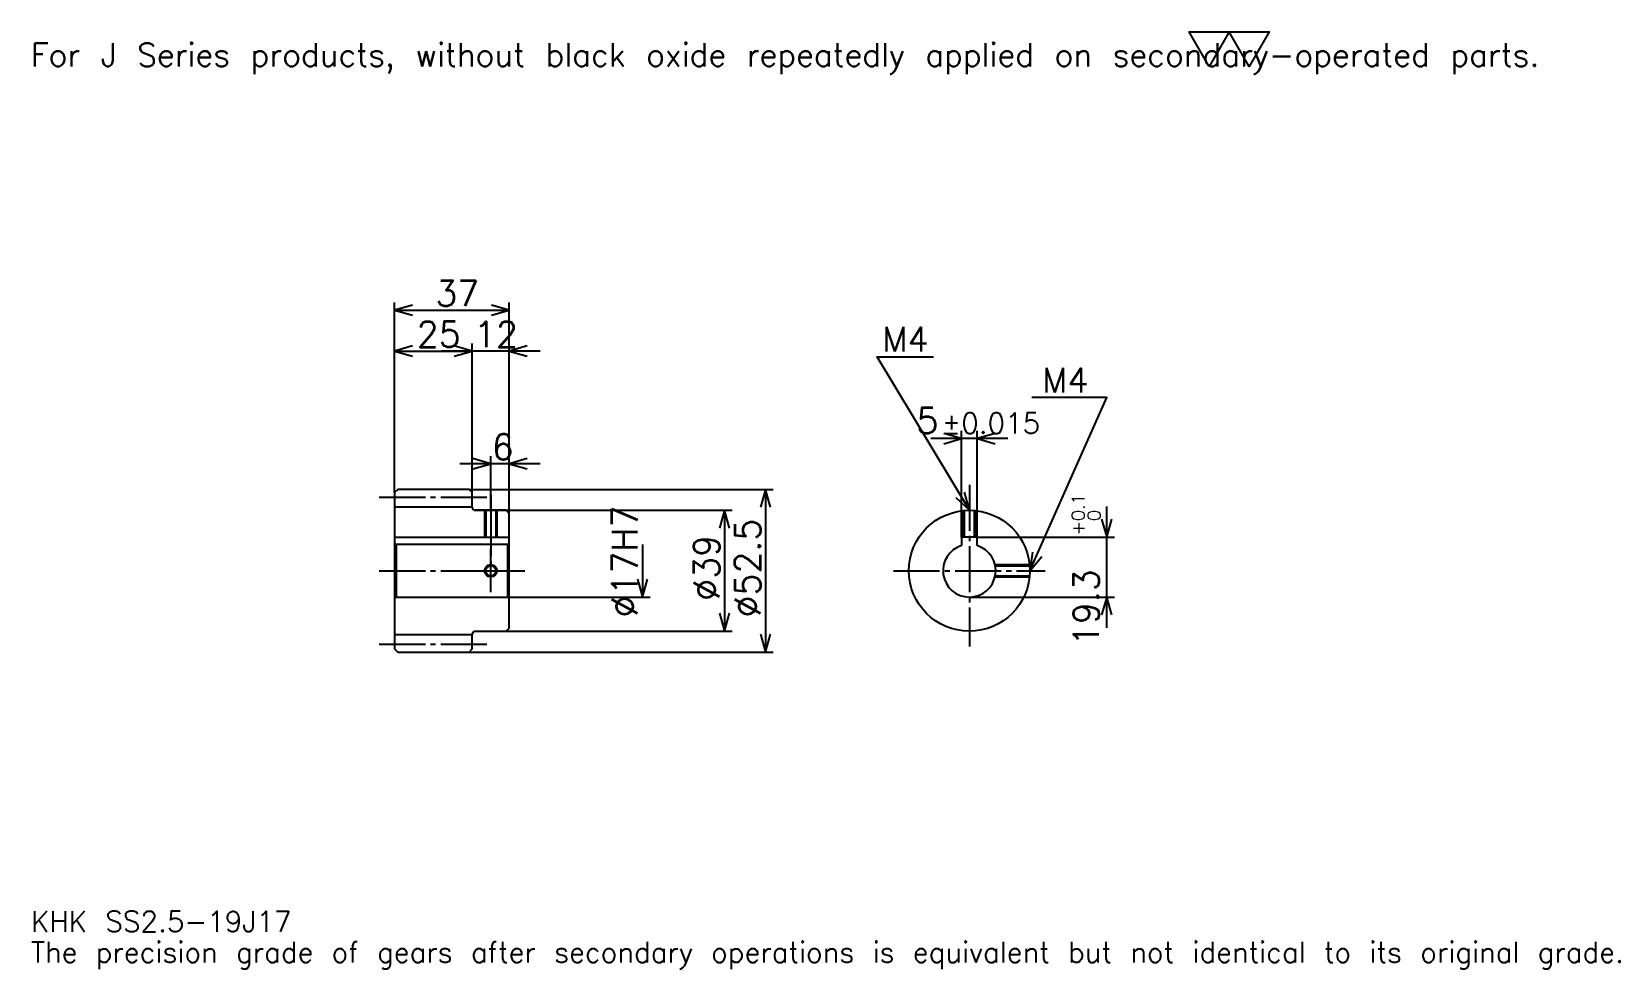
# Model space of a CAD drawing. Extents: x 17 to 529, y 6 to 309.
import ezdxf

# ---------------------------------------------------------------- set-up
doc = ezdxf.new("R2010")
doc.units = 0
doc.linetypes.add('DASHDOT', pattern=[19.826087, 14.869565, -1.652174, 1.652174, -1.652174])
doc.layers.get('0').update_dxf_attribs({"linetype": 'CONTINUOUS'})
doc.layers.add('DASHDOT', color=6, linetype='DASHDOT')
doc.styles.add('KANJI', font='TXT', dxfattribs={"bigfont": 'BIGFONT'})

msp = doc.modelspace()

# ---------------------------------------------------------------- linework, layer by layer
at = {"color": 5}
for p, q in [((133.826096, 160.902176), (133.826096, 221.206528)), ((170.826096, 160.902176), (170.826096, 221.206528)), ((133.826096, 218.728271), (170.826096, 218.728271)), ((133.826096, 205.510864), (158.826096, 205.510864)), ((180.739136, 205.510864), (148.913055, 205.510864)), ((158.826096, 160.902176), (158.826096, 207.989136)), ((316.695679, 145.452179), (316.695679, 179.760864)), ((321.695679, 145.452179), (321.695679, 179.760864)), ((331.608704, 177.282608), (306.782623, 177.282608)), ((180.739136, 169.163055), (154.913055, 169.163055)), ((164.826096, 160.902176), (164.826096, 171.641312)), ((133.826096, 159.902176), (133.826096, 160.902176)), ((157.826096, 160.902176), (170.826096, 160.902176)), ((158.826096, 159.902176), (158.826096, 160.902176)), ((164.826096, 154.152176), (164.826096, 160.902176)), ((164.826096, 154.152176), (164.826096, 160.902176)), ((170.826096, 160.902176), (255.913055, 160.902176)), ((170.826096, 153.152176), (170.826096, 160.902176)), ((253.434784, 160.902176), (253.434784, 108.402176)), ((159.826096, 154.152176), (170.826096, 154.152176)), ((170.826096, 154.152176), (242.695663, 154.152176)), ((240.217407, 154.152176), (240.217407, 115.152176)), ((363.478271, 116.239136), (363.478271, 155.365219)), ((321.695679, 145.452179), (365.956543, 145.452179)), ((213.782623, 143.152176), (213.782623, 126.152176)), ((170.826096, 126.152176), (216.26088, 126.152176)), ((319.195679, 126.152176), (365.956543, 126.152176)), ((159.826096, 115.152176), (170.826096, 115.152176)), ((170.826096, 115.152176), (242.695663, 115.152176)), ((157.826096, 108.402176), (170.826096, 108.402176)), ((170.826096, 108.402176), (255.913055, 108.402176))]:
    msp.add_line(p, q, dxfattribs=at)
at = {"color": 4}
for p, q in [((133.826096, 155.277176), (158.826096, 155.277176)), ((133.826096, 145.452179), (170.826096, 145.452179)), ((170.326096, 143.152176), (170.826096, 143.652176)), ((134.326096, 143.152176), (134.326096, 126.152176)), ((170.326096, 126.152176), (170.826096, 125.652176)), ((133.826096, 114.027176), (158.826096, 114.027176))]:
    msp.add_line(p, q, dxfattribs=at)
at = {"color": 7}
msp.add_lwpolyline([(396.521729, 297.391296), (390.078247, 308.559998), (415.852173, 308.559998), (409.408691, 297.391296), (402.96521, 308.559998), (396.521729, 297.391296)], dxfattribs=at)
at = {"color": 5}
for points in [[(139.608704, 220.380432), (133.826096, 218.728271), (139.608704, 217.07608)], [(165.043488, 217.07608), (170.826096, 218.728271), (165.043488, 220.380432)], [(139.608704, 207.163055), (133.826096, 205.510864), (139.608704, 203.858704)], [(153.043488, 203.858704), (158.826096, 205.510864), (153.043488, 207.163055)], [(153.043488, 203.858704), (158.826096, 205.510864), (153.043488, 207.163055)], [(176.608704, 207.163055), (170.826096, 205.510864), (176.608704, 203.858704)], [(319.195679, 154.152176), (289.456543, 203.717392), (307.630432, 203.717392)], [(338.695679, 134.652176), (363.478271, 190.5), (339.356506, 190.5)], [(310.913055, 175.630432), (316.695679, 177.282608), (310.913055, 178.934784)], [(327.478271, 178.934784), (321.695679, 177.282608), (327.478271, 175.630432)], [(159.043488, 167.51088), (164.826096, 169.163055), (159.043488, 170.815216)], [(176.608704, 170.815216), (170.826096, 169.163055), (176.608704, 167.51088)], [(255.086975, 155.119568), (253.434784, 160.902176), (251.782623, 155.119568)], [(314.803802, 158.260681), (319.195679, 154.152176), (317.637268, 159.960754)], [(241.869568, 148.369568), (240.217407, 154.152176), (238.565216, 148.369568)], [(361.826111, 151.234787), (363.478271, 145.452179), (365.130432, 151.234787)], [(339.531006, 140.60788), (338.695679, 134.652176), (342.551331, 139.267609)], [(212.130432, 131.934784), (213.782623, 126.152176), (215.434784, 131.934784)], [(365.130432, 120.369568), (363.478271, 126.152176), (361.826111, 120.369568)], [(238.565216, 120.934784), (240.217407, 115.152176), (241.869568, 120.934784)], [(251.782623, 114.184784), (253.434784, 108.402176), (255.086975, 114.184784)]]:
    msp.add_lwpolyline(points, dxfattribs=at)
at = {"color": 4}
for points in [[(158.826096, 155.152176), (158.826096, 159.902176), (157.826096, 160.902176), (134.826096, 160.902176), (133.826096, 159.902176), (133.826096, 125.652176)], [(159.826096, 115.152176), (169.826096, 115.152176), (170.826096, 116.152176), (170.826096, 153.152176), (169.826096, 154.152176), (159.826096, 154.152176)], [(162.826096, 154.152176), (162.826096, 145.452179)], [(163.2061, 154.152176), (163.2061, 145.452179)], [(166.446091, 154.152176), (166.446091, 145.452179)], [(166.826096, 154.152176), (166.826096, 145.452179)], [(317.195679, 145.452179), (317.195679, 154.049347)], [(317.575684, 145.452179), (317.575684, 154.084763)], [(320.815674, 145.452179), (320.815674, 154.084763)], [(321.195679, 145.452179), (321.195679, 154.049347)], [(133.826096, 125.652176), (134.326096, 126.152176), (170.326096, 126.152176), (170.326096, 143.152176), (134.326096, 143.152176), (133.826096, 143.652176)], [(321.695679, 142.776215), (321.695679, 145.452179), (316.695679, 145.452179), (316.695679, 142.776215)], [(327.457031, 136.652176), (338.592834, 136.652176)], [(327.539856, 136.272171), (338.628235, 136.272171)], [(327.457031, 132.652176), (338.592834, 132.652176)], [(327.539856, 133.032181), (338.628235, 133.032181)], [(133.826096, 125.652176), (133.826096, 109.402176), (134.826096, 108.402176), (157.826096, 108.402176), (158.826096, 109.402176), (158.826096, 114.152176)]]:
    msp.add_lwpolyline(points, dxfattribs=at)
for centre, radius in [((319.195679, 134.652176), 19.5), ((164.826096, 134.652176), 1.62)]:
    msp.add_circle(centre, radius, dxfattribs=at)
at = {"color": 7}
msp.add_circle((164.826096, 134.652176), 2, dxfattribs=at)
at = {"color": 4}
for centre, radius, start, end in [((159.826096, 155.152176), 1, 180, 270), ((319.195679, 134.652176), 8.5, 107.10463483, 72.89536517), ((159.826096, 114.152176), 1, 90, 180)]:
    msp.add_arc(centre, radius, start, end, dxfattribs=at)
at = {"layer": 'DASHDOT', "color": 7}
for p, q in [((319.195679, 162.41304), (319.195679, 110.195656)), ((128.869568, 158.402176), (163.782623, 158.402176)), ((164.826096, 154.152176), (164.826096, 134.652176)), ((128.869568, 134.652176), (175.782623, 134.652176)), ((294.739136, 134.652176), (343.652161, 134.652176)), ((128.869568, 110.902176), (163.782623, 110.902176))]:
    msp.add_line(p, q, dxfattribs=at)
for points in [[(164.826096, 159.108704), (164.826096, 140.495651)], [(164.826096, 127.695656), (164.826096, 141.608704)], [(157.869568, 134.652176), (171.782623, 134.652176)]]:
    msp.add_lwpolyline(points, dxfattribs=at)

# ---------------------------------------------------------------- texts
at = {"color": 7, "style": 'KANJI'}
for s, height, p in [('For J Series products, without black oxide repeatedly applied on secondary-operated parts.', 7.434783, (16.52174, 297.391296)), ('37', 8.26087, (146.956528, 220.050003)), ('25', 8.26087, (140.956528, 206.832611)), ('12', 8.26087, (159.456528, 206.832611)), ('M4', 7.930435, (291.108704, 205.369568)), ('M4', 7.930435, (342.660889, 192.152176)), ('5', 8.26087, (302.143616, 178.934784)), ('%%p0.015', 6.608696, (310.320862, 178.934784)), ('6', 8.26087, (165.141312, 170.484787)), ('KHK SS2.5-19J17', 6.608696, (16.52174, 18.173914)), ('The precision grade of gears after secondary operations is equivalent but not identical to its original grade.', 6.608696, (16.52174, 8.26087))]:
    msp.add_text(s, height=height, dxfattribs=at).set_placement(p)
for s, height, p in [('%%c17H7', 8.26087, (212.130432, 119.576088)), ('0.1', 4.130435, (356.373901, 150.699875)), ('0', 4.130435, (361.495667, 150.699875)), ('%%c52.5', 8.26087, (251.782623, 119.576088)), ('+', 4.130435, (356.373901, 146.073792)), ('%%c39', 8.26087, (238.565216, 124.945656)), ('19.3', 8.26087, (361, 110.317474))]:
    msp.add_text(s, height=height, rotation=90, dxfattribs=at).set_placement(p)

doc.saveas('drawing.dxf')
